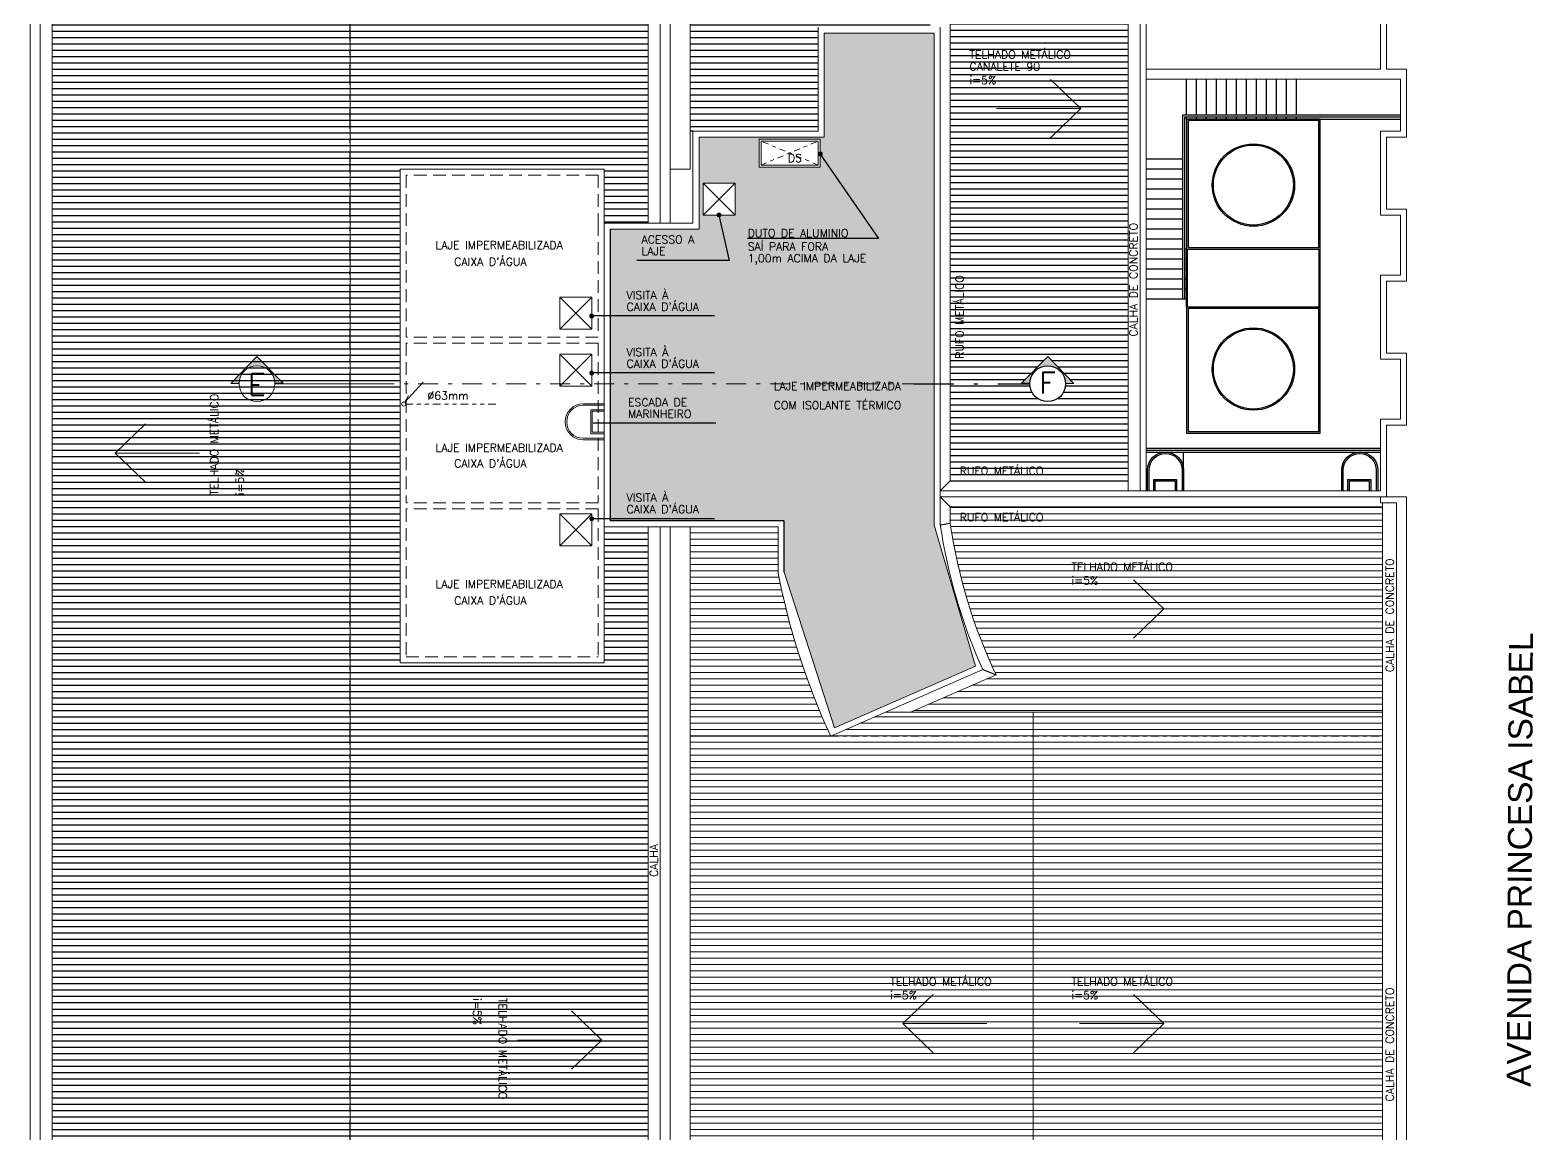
# Model space of a CAD drawing. Header units: millimetres. Extents: x 521 to 1055, y 261 to 520.
# Drawn here: x 721.45 to 759.01, y 292.63 to 320.23 of the extents above; entities that cross this region are included whole.
import ezdxf
from ezdxf.enums import TextEntityAlignment as Align

# ---------------------------------------------------------------- set-up
doc = ezdxf.new("R2010")
doc.units = ezdxf.units.MM
for name, pattern in [('CONTINU', [0]), ('DASHDOT', [1, 0.5, -0.25, 0, -0.25]), ('DASHDOTX2', [2, 1, -0.5, 0, -0.5]), ('DIVIDE2', [15.875, 6.35, -3.175, 0, -3.175, 0, -3.175]), ('HIDDEN', [9.524999999999999, 6.35, -3.175])]:
    doc.linetypes.add(name, pattern=pattern)
doc.layers.add('0.1', color=8, linetype='Continuous', lineweight=13)
doc.styles.add('ROBERTO', font='swissek.ttf')
doc.styles.add('ROMANS', font='romans')
doc.styles.get("Standard").update_dxf_attribs({"font": 'romans.shx'})
pattern_1 = [(180, (0, 0), (-2.775557561562891e-17, -0.15875), [])]

# ---------------------------------------------------------------- blocks, each defined once
blk = doc.blocks.new('Cor-4A')
h = blk.add_hatch(color=1)
edge = h.paths.add_edge_path()
edge.add_line((-4.576014072182258e-05, -0.007316196002235542), (-0.00757170836086419, -4.413672282750289e-07))
edge.add_line((-0.00757170836086419, -4.413672282750289e-07), (-0.0001408029804683903, 0.007314409530419547))
edge.add_line((-0.0001408029804683899, 0.007314409530419547), (-0.0001408029804683904, 0.004996765224935991))
edge.add_arc((6.568789848669497e-07, 2.168404344971009e-18), 0.00499876720851913, 91.6216268461234, 269.4679613120325)
edge.add_line((-4.576014072182207e-05, -0.004998551696766541), (-4.576014072182258e-05, -0.007316196002235542))
at = {"linetype": 'DASHDOTX2'}
blk.add_line((-4.671623027125732e-16, 0.03735101866789411), (-5.19614475446869e-21, 0.004998110329534265), dxfattribs=at)
at = {"color": 1}
blk.add_lwpolyline([(-4.576014072182258e-05, -0.007316196002235542), (-0.00757170836086419, -4.413672282750289e-07), (-0.0001408029804683899, 0.007314409530419547), (-0.0001408029804683904, 0.004996765224935991, 0.9813801479665843), (-4.576014072182207e-05, -0.004998551696766541)], format="xyb", close=True, dxfattribs=at)
blk.add_circle((0, 0), 0.004998110329534263, dxfattribs=at)
at = {"color": 3, "style": 'ROMANS'}
blk.add_attdef('O', text='', height=0.006, rotation=90, dxfattribs=at).set_placement((0.0001940809628951379, 0), align=Align.MIDDLE)

msp = doc.modelspace()

# ---------------------------------------------------------------- hatches: boundary and pattern name
at = {"layer": '0.1', "linetype": 'CONTINU', "lineweight": -2}
h = msp.add_hatch(dxfattribs=at)
h.set_pattern_fill('ANSI31', color=8, scale=0.05, angle=135, style=0)
h.set_pattern_definition(pattern_1)
h.paths.add_polyline_path([(743.95014978448, 330.0029026692683), (737.9501497844795, 330.0029026692671), (737.9501497844794, 323.3380346530689), (743.95014978448, 323.3380346530689)])
h.paths.add_polyline_path([(743.9501497844799, 323.3380346530689), (737.9501497844795, 323.3380346530689), (737.9501497844795, 317.702902669268), (738.0201497844805, 317.702902669268), (741.1501497844804, 317.7029026692678), (741.1501497844804, 320.3029026692678), (743.95014978448, 320.3029026692679)])
h = msp.add_hatch(dxfattribs=at)
h.set_pattern_fill('ANSI31', color=8, scale=0.05, angle=135, style=0)
h.set_pattern_definition([(180, (744.4501497844801, 308.9529026692672), (-2.775557561562891e-17, -0.15875), [])])
h.paths.add_polyline_path([(748.9001497844802, 329.6529026692674), (744.4501497844801, 329.6529026692673), (744.4501497844801, 323.3380346530689), (748.9001497844802, 323.3380346530689)])
h.paths.add_polyline_path([(748.9001497844802, 323.3380346530689), (744.4501497844801, 323.3380346530689), (744.4501497844801, 311.3862942426834), (746.2175617016609, 311.3862942426834), (746.8853912556517, 312.0647193118169), (747.5408828709484, 311.3903943512921), (747.3331636250327, 311.3903943512921, -1.004588318346831), (746.4375210236218, 311.3862942426834), (744.4501497844801, 311.3862942426834), (744.4501497844801, 308.9529026692672), (748.90014978448, 308.9529026692673)])
h.paths.add_polyline_path([(744.6662557441584, 329.2397105514684), (747.090065267968, 329.2397105514684), (747.090065267968, 329.5968534086112), (744.6662557441584, 329.5968534086112)], flags=24)
h.paths.add_polyline_path([(744.844748107562, 311.9864514168856), (744.844748107562, 314.4102609406951), (744.4876052504192, 314.4102609406951), (744.4876052504192, 311.9864514168856)], flags=24)
h.paths.add_polyline_path([(744.6662557441584, 309.0454763107959), (747.090065267968, 309.0454763107959), (747.090065267968, 309.4026191679387), (744.6662557441584, 309.4026191679387)], flags=24)
h.paths.add_polyline_path([(744.8897618877902, 319.4643233849196), (748.5516666496949, 319.4643233849196), (748.5516666496949, 319.7643233849196), (744.8897618877902, 319.7643233849196)], flags=24)
h.paths.add_polyline_path([(744.9088095068379, 319.1643208992234), (746.9611904592188, 319.1643208992234), (746.9611904592188, 319.4643208992234), (744.9088095068379, 319.4643208992234)], flags=24)
h.paths.add_polyline_path([(744.9088095068379, 318.8270554476948), (745.694523792552, 318.8270554476948), (745.694523792552, 319.1270554476948), (744.9088095068379, 319.1270554476948)], flags=24)
h = msp.add_hatch(dxfattribs=at)
h.set_pattern_fill('ANSI31', color=8, scale=0.05, angle=135, style=0)
h.set_pattern_definition(pattern_1)
h.paths.add_polyline_path([(736.9001497844806, 323.3380346530689), (729.4501497844795, 323.3380346530689), (729.4501497844795, 314.7228559484231), (730.7001497844807, 314.6688770845386), (730.7001497844807, 316.7529026692678), (735.8001497844809, 316.7529026692678), (735.8001497844808, 315.4029026692679), (736.9001497844804, 315.4029026692679)])
h.paths.add_polyline_path([(729.4393487258392, 323.338034653069), (722.0001497844797, 323.338034653069), (722.0001497844796, 315.0445699771746), (729.4393487258392, 314.7233223715223)])
h = msp.add_hatch(dxfattribs=at)
h.set_pattern_fill('GRAVEL,_O', color=8, scale=0.04, angle=135)
h.set_pattern_definition([(3.012799999999993, (-1.235683242259116, -0.2011577371119488), (12.21316115310084, 0.7184235510665999), [0.1366884, -13.5322]), (319.9697, (-1.099183349218865, -0.1939735322150937), (-9.339475241959333, 7.902644402280334), [0.234562, -23.2216]), (267.5104, (-0.9195782267974812, -0.3448418350490552), (0.7184334365642604, 15.08683277546452), [0.1653928, -16.37388]), (42.2737, (-0.4597891133987407, -0.4454207036050299), (-15.08682254034912, -13.64998780001981), [0.213602, -21.14656]), (67.83370000000008, (-0.3017366056679236, -0.3017366056679235), (-5.028938131441434, -12.21316342436867), [0.2094536, -20.73592]), (132.2737, (-0.222710351802515, -0.1077630734528298), (13.64998780001981, -15.08682254034912), [0.213602, -21.14656]), (172.6942, (-0.3663944497396214, 0.05028943427798732), (16.52367075880512, -2.155273773918098), [0.2824775999999999, -27.96524]), (207.2553, (-0.6465784407169791, 0.08621045876226396), (-20.83420884407294, -10.77630186960906), [0.266688, -26.40212]), (256.4296, (-0.8836572023132048, -0.03592102448427659), (-3.592089982052578, -15.08682077853391), [0.2143252, -21.2182]), (310.2364, (-0.9339466365911921, -0.244262966493081), (-7.18420543152232, 8.621032926492173), [0.2446852, -11.98956]), (357.3974, (-0.7758941288603749, -0.4310522938113193), (16.52366124104937, -0.7184310302725381), [0.3164312, -31.32672]), (273.8141, (-1.163841193290562, 0.2729997860805023), (0.7184239169191695, -9.339456531852289), [0.108002, -10.69224]), (306.4692, (-1.156656988393707, 0.1652367126276726), (-7.902607509621561, 10.77629670916298), [0.2054728, -20.34184]), (0, (-1.034525505147167, 1.110223024625157e-16), (0.7184200000000003, 0.71842), [0.1436836, -1.293156]), (338.1986, (-1.070446529631443, -0.136499893040251), (-5.028961840830203, 2.155267281837669), [0.0773764, -7.660239999999999]), (66.80139999999999, (-0.99860448066289, -0.1652367126276724), (-1.436841863774224, -2.873683851137041), [0.1094264, -5.36192]), (165.9638, (-0.9554992512817579, -0.06465784407169795), (-3.592101292582086, 0.7184170944833805), [0.177728, -5.746519999999999]), (296.5651, (-1.127920168806286, -0.02155261469056591), (-0.7184222138143529, 2.155261056288969), [0.1285148, -3.08436]), (151.3895, (-0.5819205966452813, -0.5819205966452812), (-9.339465846594925, 5.028951874613929), [0.1800352, -17.82352]), (205.3462, (-0.7399731043760983, -0.4957101378830173), (10.77628816210435, 5.02894025992315), [0.1510396, -14.95288]), (68.19860000000003, (-1.271604266743392, -0.1652367126276723), (-2.155267281837669, -5.028961840830203), [0.154752, -7.58288]), (118.6105, (-1.21413062756855, -0.02155261469056602), (5.028951874613925, -9.339465846594926), [0.1800352, -17.82352]), (114.444, (-0.1364998930402511, -0.1364998930402511), (2.155267671289796, -5.02894614317533), [0.173614, -8.50708]), (69.7751, (-0.2083419420088043, 0.02155261469056599), (-4.31052763967462, -11.49471579429301), [0.1454688, -14.40144]), (201.8014, (-0.5603679819547152, 0.5603679819547153), (-5.028961840830203, -2.155267281837667), [0.154752, -7.58288]), (152.354, (-0.7040520798918216, 0.5028943427798727), (12.21314449424688, -6.465789245549164), [0.1703132, -16.86096]), (204.444, (-0.2083419420088043, 0.2083419420088044), (5.028946143175331, 2.155267671289795), [0.08680719999999999, -8.593919999999999]), (236.3099, (-0.5172627525735832, 0.5172627525735833), (-2.155255811640982, -3.592089698950148), [0.051806, -5.1288]), (300.9638, (-0.5459995721610046, 0.4741575231924514), (-1.43684373724973, 2.873682229937609), [0.2094536, -3.97962]), (321.009, (-0.4382364987081747, 0.2945524007710683), (-7.902613114837245, 6.465775490802207), [0.1941068, -19.21656]), (78.69009999999997, (-0.8908414072100601, 5.551115123125783e-17), (-0.7184188570960718, -2.155260329352938), [0.1465296, -3.516712]), (128.1572, (-0.8621045876226388, 0.1436840979371066), (-10.77630596076468, 13.65000078978634), [0.2558228, -25.3264]), (195.9454, (-1.020157095353456, 0.3448418350490556), (7.902606712321193, 2.155256164342948), [0.1046032, -10.35576]), (225, (-1.12073596390943, 0.3161050154616342), (-1.110223024625157e-16, -1.436840979371064), [0.06096, -0.9550399999999999]), (255.2564, (-0.44542070360503, 0.2586313762867917), (2.155265023156709, 7.902616759644001), [0.1411468, -13.97356]), (183.0128, (-0.4813417280893066, 0.1221314832465406), (-12.21316115310084, -0.7184235510666017), [0.2733772, -13.39552]), (135, (-0.7543415141698089, 0.1077630734528299), (-1.436840979371064, 1.110223024625157e-16), [0.26416, -0.75184]), (100.3048, (-0.9411308414880473, 0.2945524007710684), (2.155248543277268, -12.21313635515731), [0.160644, -15.90372]), (29.05460000000001, (-0.9698676610754686, 0.4526049085018855), (3.592111126863767, 2.15526648202002), [0.1479316, -7.24868]), (342.646, (-0.8405519729320727, 0.5244469574704387), (20.83419392475414, -6.465775094375303), [0.240858, -23.845]), (310.4261, (-0.6106574162327023, 0.4526049085018854), (8.62105150296582, -10.05788553075284), [0.2548116, -25.22632]), (310.4261, (-0.6106574162327023, 0.4526049085018854), (8.62105150296582, -10.05788553075284), [0.2548116, -25.22632])])
h.paths.add_polyline_path([(744.0501497844801, 320.1529026692679), (741.3001497844804, 320.1529026692679), (741.3001497844804, 317.5529026692678), (738.1701497844804, 317.5529026692681), (738.1701497844805, 315.2529026692679), (735.9501497844809, 315.2529026692679), (735.9501497844815, 307.952902669268), (740.3001497844803, 307.9529026692682), (740.3001497844803, 306.6753298362814), (741.5581081747266, 302.781315947583), (745.0818427835112, 304.3213344440741), (744.0501497844803, 307.8474144121876)])
h.paths.add_polyline_path([(741.2001497844801, 317.0780638156868), (741.2001497844802, 316.8029026692679), (739.6701497844803, 316.8029026692678), (739.6701497844803, 317.5029026692678), (741.2001497844801, 317.5029026692679), (741.2001497844801, 317.1777415228489, -0.4142135623730951), (741.2499886380612, 317.1279026692678, -0.4142135623730951)], flags=16)
h.paths.add_polyline_path([(738.6203109308993, 315.6029026692678), (738.2701497844804, 315.6029026692678), (738.2701497844804, 316.4029026692678), (739.0701497844803, 316.4029026692678), (739.0701497844803, 315.6029026692678), (738.7199886380614, 315.6029026692678, -1)], flags=16)
h.paths.add_polyline_path([(741.1501497844802, 316.8529026692678), (739.7201497844801, 316.8529026692678), (739.7201497844801, 317.4529026692678), (741.1501497844802, 317.4529026692678)], flags=0)
h.paths.add_polyline_path([(740.0056449750589, 310.6870126032827), (743.7056449750589, 310.6870126032827), (743.7056449750589, 311.0441554604255), (740.0056449750589, 311.0441554604255)], flags=24)
h.paths.add_polyline_path([(740.380326953071, 316.8783858039037), (740.8041364768803, 316.8783858039037), (740.8041364768803, 317.1783858039037), (740.380326953071, 317.1783858039037)], flags=8)
h.paths.add_polyline_path([(739.3837068817576, 314.3238583046387), (742.8646592627101, 314.3238583046387), (742.8646592627101, 314.6810011617816), (739.3837068817576, 314.6810011617816)], flags=24)
h.paths.add_polyline_path([(739.3551354531862, 314.6540913845178), (743.1979925960434, 314.6540913845178), (743.1979925960434, 315.0112342416606), (739.3551354531862, 315.0112342416606)], flags=24)
h.paths.add_polyline_path([(739.3741830722339, 315.0000321326831), (742.3027545008052, 315.0000321326831), (742.3027545008052, 315.3000321326832), (739.3741830722339, 315.3000321326832)], flags=24)
h.paths.add_polyline_path([(736.3832942890411, 310.479562638546), (738.1785323842792, 310.479562638546), (738.1785323842792, 310.7795626385461), (736.3832942890411, 310.7795626385461)], flags=24)
h.paths.add_polyline_path([(736.3832942890411, 310.7709060210614), (738.1213895271363, 310.7709060210614), (738.1213895271363, 311.0709060210614), (736.3832942890411, 311.0709060210614)], flags=24)
h.paths.add_polyline_path([(740.0246925941066, 311.1768255897992), (743.6580259274398, 311.1768255897992), (743.6580259274398, 311.4768255897992), (740.0246925941066, 311.4768255897992)], flags=24)
h.paths.add_polyline_path([(736.3288160896982, 308.0871149718444), (738.4669113277935, 308.0871149718444), (738.4669113277935, 308.4442578289872), (736.3288160896982, 308.4442578289872)], flags=24)
h.paths.add_polyline_path([(736.3097684706505, 308.3784583543598), (737.6192922801745, 308.3784583543598), (737.6192922801745, 308.7356012115026), (736.3097684706505, 308.7356012115026)], flags=24)
h.paths.add_polyline_path([(736.3288160896982, 311.7267868391174), (738.4669113277935, 311.7267868391174), (738.4669113277935, 312.0839296962603), (736.3288160896982, 312.0839296962603)], flags=24)
h.paths.add_polyline_path([(736.3097684706505, 312.0181302216328), (737.6192922801745, 312.0181302216328), (737.6192922801745, 312.3752730787756), (736.3097684706505, 312.3752730787756)], flags=24)
h.paths.add_polyline_path([(736.3288160896982, 313.1501195610762), (738.4669113277935, 313.1501195610762), (738.4669113277935, 313.5072624182191), (736.3288160896982, 313.5072624182191)], flags=24)
h.paths.add_polyline_path([(736.3097684706505, 313.4414629435916), (737.6192922801745, 313.4414629435916), (737.6192922801745, 313.7986058007344), (736.3097684706505, 313.7986058007344)], flags=24)
h.paths.add_polyline_path([(736.721961543859, 314.5489165544757), (737.4314853533828, 314.5489165544757), (737.4314853533828, 314.8489165544757), (736.721961543859, 314.8489165544757)], flags=24)
h.paths.add_polyline_path([(736.6933901152876, 314.8402599369911), (738.2886282105256, 314.8402599369911), (738.2886282105256, 315.1402599369911), (736.6933901152876, 315.1402599369911)], flags=24)
at = {"layer": '0.1', "linetype": 'CONTINU'}
for points in [[(741.2499886380612, 317.1279026692678, 1), (741.1503109308991, 317.1279026692678, 1)], [(738.7199886380614, 315.6029026692678, 1), (738.6203109308993, 315.6029026692678, 1)], [(735.5385604492162, 313.0803565938751, 1), (735.4388827420541, 313.0803565938751, 1)], [(735.5385604492162, 311.6570238719163, 1), (735.4388827420541, 311.6570238719163, 1)], [(735.5385604492162, 308.0105099182985, 1), (735.4388827420541, 308.0105099182985, 1)]]:
    msp.add_hatch(color=8, dxfattribs=at).paths.add_polyline_path(points)
at = {"layer": '0.1', "linetype": 'CONTINU', "lineweight": -2}
h = msp.add_hatch(dxfattribs=at)
h.set_pattern_fill('ANSI31', color=8, scale=0.05, angle=135, style=0)
h.set_pattern_definition(pattern_1)
h.paths.add_polyline_path([(736.90014978448, 307.802902669268), (735.8001497844807, 307.8029026692678), (735.8001497844805, 304.4029026692681), (730.7001497844805, 304.402902669268), (730.7001497844807, 314.6688770845385), (729.4501497844793, 314.722855948423), (729.4501497844791, 302.26), (736.90014978448, 302.26)])
h.paths.add_polyline_path([(729.4393487258391, 314.7233223715223), (722.0001497844796, 315.0445699771746), (722.0001497844795, 302.26), (729.4393487258393, 302.26)])
h.paths.add_polyline_path([(726.2050668669692, 308.5579380260373), (726.2050668669692, 312.2198427879421), (725.9050668669693, 312.2198427879421), (725.9050668669693, 308.5579380260373)], flags=24)
h.paths.add_polyline_path([(726.842334804194, 308.576985645085), (726.842334804194, 309.3626999307993), (726.5423348041941, 309.3626999307993), (726.5423348041941, 308.576985645085)], flags=24)
at = {"layer": '0.1'}
h = msp.add_hatch(color=8, dxfattribs=at)
edge = h.paths.add_edge_path()
edge.add_line((747.5408828709484, 311.3903943512921), (746.8853912556517, 312.0647193118169))
edge.add_line((746.8853912556517, 312.0647193118169), (746.2299806152224, 311.3989101897334))
edge.add_line((746.2299806152224, 311.3989101897334), (746.4376415449938, 311.3989101897334))
edge.add_ellipse((746.885351709148, 311.3862353863264), major_axis=(-0.3167057322885659, 0.3167057322885658), ratio=0.9999999999978486, start_angle=-134.46796131197192, end_angle=43.378373153938526, ccw=False)
edge.add_line((747.3332219411783, 311.3903943512921), (747.5408828709484, 311.3903943512921))
at = {"layer": '0.1', "linetype": 'CONTINU'}
h = msp.add_hatch(dxfattribs=at)
h.set_pattern_fill('ANSI31', color=8, scale=0.05, angle=315, style=0, double=1)
h.set_pattern_definition([(0, (0, 0), (5.551115123125783e-17, 0.15875), [])])
h.paths.add_polyline_path([(755.2501497844801, 303.1758384715142), (755.2501497844797, 308.3029026692672), (744.4501497844803, 308.3029026692673), (744.4501497844803, 307.886989139834, 0.07505455276634793), (745.5974219967695, 304.1101312286787), (743.4596556448336, 303.1758384715141)])
h.paths.add_polyline_path([(746.5251497844802, 302.5758384715141), (746.5251497844802, 303.1758384715141), (742.8353832708718, 303.1758384715141), (741.4625161461663, 302.5758384715141)])
h.paths.add_polyline_path([(755.25014978448, 302.5758384715141), (755.2501497844801, 303.1758384715142), (746.5251497844803, 303.1758384715141), (746.5251497844803, 302.5758384715141)])
h.paths.add_polyline_path([(746.5251497844802, 288.1529026692673), (755.2501497844803, 288.1529026692671), (755.2501497844798, 302.5758384715141), (746.5251497844802, 302.575838471514)])
h.paths.add_polyline_path([(746.5251497844803, 302.5758384715141), (741.4625161461664, 302.575838471514), (737.9501497844795, 302.5758384715142), (737.9501497844793, 288.1529026692675), (746.5251497844803, 288.1529026692673)])
h.paths.add_polyline_path([(746.5251497844802, 287.5529026692673), (746.52514978448, 288.1529026692673), (737.9501497844795, 288.1529026692675), (737.9501497844794, 287.5529026692675)])
h.paths.add_polyline_path([(755.2501497844803, 287.552902669267), (755.2501497844803, 288.1529026692671), (746.5251497844802, 288.1529026692673), (746.5251497844802, 287.5529026692673)])
h.paths.add_polyline_path([(746.5251497844799, 283.0529026692673), (755.2501497844802, 283.0529026692671), (755.2501497844804, 287.552902669267), (746.5251497844802, 287.5529026692673)])
h.paths.add_polyline_path([(737.9501497844793, 287.5529026692675), (737.9501497844793, 286.7529026692672), (737.8001497844797, 286.7529026692672), (737.8001497844798, 283.0529026692676), (746.5251497844799, 283.0529026692674), (746.52514978448, 287.5529026692673)])
h.paths.add_polyline_path([(744.6662557441584, 307.8853574732751), (747.090065267968, 307.8853574732751), (747.090065267968, 308.242500330418), (744.6662557441584, 308.242500330418)], flags=24)
h.paths.add_polyline_path([(747.429356724778, 306.6450681753522), (750.3769757723971, 306.6450681753522), (750.3769757723971, 307.002211032495), (747.429356724778, 307.002211032495)], flags=24)
h.paths.add_polyline_path([(747.4579281533496, 306.3173265333473), (748.2436424390637, 306.3173265333473), (748.2436424390637, 306.6173265333473), (747.4579281533496, 306.6173265333473)], flags=24)
h.paths.add_polyline_path([(747.429356724778, 296.276694437851), (750.3769757723971, 296.276694437851), (750.3769757723971, 296.6338372949938), (747.429356724778, 296.6338372949938)], flags=24)
h.paths.add_polyline_path([(747.4579281533496, 295.9489527958461), (748.2436424390637, 295.9489527958461), (748.2436424390637, 296.2489527958462), (747.4579281533496, 296.2489527958462)], flags=24)
h.paths.add_polyline_path([(742.8990566090995, 296.276694437851), (745.8466756567186, 296.276694437851), (745.8466756567186, 296.6338372949938), (742.8990566090995, 296.6338372949938)], flags=24)
h.paths.add_polyline_path([(742.9276280376711, 295.9489527958461), (743.7133423233852, 295.9489527958461), (743.7133423233852, 296.2489527958462), (742.9276280376711, 296.2489527958462)], flags=24)
h.paths.add_polyline_path([(747.429356724778, 286.2183787793387), (750.3769757723971, 286.2183787793387), (750.3769757723971, 286.5755216364815), (747.429356724778, 286.5755216364815)], flags=24)
h.paths.add_polyline_path([(747.4579281533496, 285.8906371373338), (748.2436424390637, 285.8906371373338), (748.2436424390637, 286.1906371373338), (747.4579281533496, 286.1906371373338)], flags=24)
h.paths.add_polyline_path([(737.8781655686278, 283.0860382442157), (740.3019750924374, 283.0860382442157), (740.3019750924374, 283.4431811013586), (737.8781655686278, 283.4431811013586)], flags=24)
h.paths.add_polyline_path([(742.8990566090995, 286.2183787793387), (745.8466756567186, 286.2183787793387), (745.8466756567186, 286.5755216364815), (742.8990566090995, 286.5755216364815)], flags=24)
h.paths.add_polyline_path([(742.9276280376711, 285.8906371373338), (743.7133423233852, 285.8906371373338), (743.7133423233852, 286.1906371373338), (742.9276280376711, 286.1906371373338)], flags=24)
at = {"layer": '0.1'}
h = msp.add_hatch(dxfattribs=at)
h.set_pattern_fill('ANSI31', color=8, scale=0.05, angle=135, style=0)
h.set_pattern_definition(pattern_1)
h.paths.add_polyline_path([(740.1501497844803, 306.6517022926635), (740.1501497844802, 307.8029026692681), (738.0201497844805, 307.8029026692681), (737.9501497844797, 307.8029026692681), (737.9501497844795, 302.5758384715141), (741.4625161461684, 302.5758384715143, -0.06112982972672142)])
at = {"layer": '0.1', "linetype": 'CONTINU', "lineweight": -2}
h = msp.add_hatch(dxfattribs=at)
h.set_pattern_fill('ANSI31', color=8, scale=0.05, angle=135, style=0)
h.set_pattern_definition(pattern_1)
h.paths.add_polyline_path([(736.90014978448, 302.26), (729.4501497844792, 302.26), (729.450149784479, 292.6756907463084), (736.9001497844796, 292.1474537881826)])
h.paths.add_polyline_path([(729.4393487258392, 302.26), (722.0001497844796, 302.26), (722.0001497844796, 293.2039277044341), (729.4393487258393, 292.676456587699)])
h.paths.add_polyline_path([(729.4393487258392, 292.676456587699), (722.0001497844796, 293.2039277044341), (722.0001497844794, 286.0029026692673), (728.0501497844803, 286.0029026692672), (728.0501497844787, 288.3917910503781), (728.0378035412683, 288.4029026692672), (729.4393487258393, 288.4029026692673)])
h.paths.add_polyline_path([(736.9001497844797, 292.1474537881826), (729.4501497844791, 292.6756907463084), (729.4501497844792, 288.4029026692672), (730.8668164511462, 288.4029026692673), (730.8501497844793, 288.3879026692673), (730.8501497844799, 286.0029026692671), (736.9001497844794, 286.002902669267)])
h.paths.add_polyline_path([(733.1129430614376, 296.0672039381391), (733.1129430614376, 292.4052991762343), (733.4129430614375, 292.4052991762343), (733.4129430614375, 296.0672039381391)], flags=24)
h.paths.add_polyline_path([(732.4756751242128, 296.0481563190915), (732.4756751242128, 295.2624420333772), (732.7756751242127, 295.2624420333772), (732.7756751242127, 296.0481563190915)], flags=24)

# ---------------------------------------------------------------- linework, layer by layer
at = {"layer": '0.1', "color": 8}
for p, q in [((721.4501497844797, 335.7529026692673), (721.4501497844797, 285.7529026692673)), ((721.7001497844797, 335.5029026692677), (721.7001497844795, 286.0029026692673)), ((722.0001497844796, 335.5029026692677), (722.0001497844795, 286.0029026692673)), ((736.9001497844807, 335.5029026692673), (736.9001497844804, 315.4029026692678)), ((737.2001497844807, 335.5029026692673), (737.2001497844803, 315.4029026692678)), ((737.4501497844808, 335.7529026692674), (737.4501497844803, 315.4029026692678)), ((737.9501497844795, 316.752902669267), (737.9501497844795, 334.7529026692673)), ((729.4501497844791, 288.4029026692673), (729.4501497844797, 333.1029026692675)), ((748.9001497844802, 329.9029026692675), (748.90014978448, 308.7029026692674)), ((749.2001497844801, 329.9029026692675), (749.20014978448, 308.7029026692674)), ((749.3501497844796, 330.1529026692674), (749.35014978448, 308.7029026692674)), ((755.3501497844798, 319.2529026692675), (755.3501497844796, 321.1529026692673)), ((749.3501497844799, 319.0029026692676), (755.7001497844801, 319.0029026692675)), ((755.3501497844798, 319.2529026692675), (755.8501497844799, 319.2529026692675)), ((755.70014978448, 317.7029026692674), (755.7001497844801, 319.0029026692675)), ((755.85014978448, 317.5529026692674), (755.8501497844799, 319.2529026692675)), ((739.6701497844803, 317.5029026692678), (739.6701497844803, 316.8029026692678)), ((739.6701497844803, 317.5029026692678), (741.2001497844801, 317.5029026692679)), ((739.7201497844801, 317.4529026692678), (741.1501497844802, 317.4529026692678)), ((739.7201497844801, 317.4529026692678), (739.7201497844801, 316.8529026692678)), ((741.1501497844802, 317.4529026692678), (741.1501497844802, 316.8529026692678)), ((741.2001497844801, 317.5029026692679), (741.2001497844801, 316.8029026692678)), ((755.2001497844797, 315.6029026692676), (755.2001497844797, 317.7029026692674)), ((755.70014978448, 317.7029026692675), (755.2001497844797, 317.7029026692674)), ((755.85014978448, 317.5529026692675), (755.3501497844798, 317.5529026692675)), ((755.3501497844799, 315.7529026692676), (755.3501497844798, 317.5529026692675)), ((737.9501497844795, 316.752902669267), (737.4501497844803, 316.752902669267)), ((739.6701497844803, 316.8029026692678), (741.2001497844801, 316.8029026692678)), ((739.7201497844801, 316.8529026692678), (741.1501497844802, 316.8529026692678)), ((755.7001497844799, 315.6029026692677), (755.2001497844797, 315.6029026692676)), ((755.85014978448, 315.7529026692675), (755.3501497844799, 315.7529026692676)), ((755.7001497844797, 314.1029026692676), (755.7001497844799, 315.6029026692677)), ((755.8501497844799, 313.9529026692674), (755.85014978448, 315.7529026692675)), ((755.7001497844797, 314.1029026692676), (755.2001497844794, 314.1029026692675)), ((755.2001497844794, 312.0029026692674), (755.2001497844794, 314.1029026692675)), ((755.8501497844798, 313.9529026692675), (755.3501497844796, 313.9529026692678)), ((755.3501497844799, 312.1529026692672), (755.3501497844796, 313.9529026692678)), ((755.7001497844797, 312.0029026692674), (755.2001497844794, 312.0029026692674)), ((755.8501497844799, 312.1529026692675), (755.3501497844799, 312.1529026692672)), ((755.7001497844795, 310.5029026692674), (755.7001497844797, 312.0029026692675)), ((755.85014978448, 310.3529026692675), (755.8501497844799, 312.1529026692673)), ((735.462649784481, 310.7323803543051), (735.4626497844811, 310.132380354305)), ((755.2001497844797, 308.7029026692674), (755.2001497844797, 310.5029026692674)), ((755.7001497844798, 310.5029026692674), (755.2001497844797, 310.5029026692674)), ((755.85014978448, 310.3529026692674), (755.3501497844798, 310.3529026692675)), ((755.3501497844807, 308.5529026692673), (755.3501497844798, 310.3529026692675)), ((755.2001497844798, 308.7029026692674), (744.2001497844803, 308.7029026692672)), ((755.3501497844805, 308.5529026692673), (744.2001497844803, 308.5529026692672)), ((755.2001497844802, 308.4029026692674), (755.2001497844797, 308.5529026692674)), ((755.2001497844802, 308.4029026692674), (755.6001497844798, 308.4029026692675)), ((755.25014978448, 303.1758384715143), (755.2501497844797, 308.4029026692675)), ((755.85014978448, 308.5529026692674), (755.3501497844807, 308.5529026692673)), ((755.6001497844803, 282.8029026692671), (755.6001497844798, 308.4029026692675)), ((755.85014978448, 282.5529026692676), (755.8501497844799, 308.5529026692676)), ((755.2501497844798, 308.3029026692673), (744.4501497844799, 308.3029026692673)), ((744.4501497844803, 308.3029026692678), (744.4501497844803, 307.8869891398321)), ((736.9001497844802, 307.8029026692681), (736.9001497844795, 286.002902669267)), ((737.2001497844801, 307.8029026692681), (737.2001497844794, 286.002902669267)), ((737.4501497844801, 307.8029026692681), (737.4501497844795, 285.7529026692677)), ((738.0201497844805, 307.8029026692681), (740.1501497844803, 307.8029026692681)), ((740.1501497844803, 307.8029026692681), (740.1501497844803, 306.6517022926631)), ((743.4596556448344, 303.1758384715145), (745.5974219967693, 304.1101312286785)), ((742.8353832708723, 303.1758384715141), (755.25014978448, 303.1758384715142)), ((746.5251497844802, 287.5529026692673), (746.5251497844802, 303.1758384715141)), ((755.2501497844803, 287.552902669267), (755.25014978448, 303.1758384715142)), ((741.4625161461668, 302.5758384715143), (737.9501497844794, 302.5758384715142))]:
    msp.add_line(p, q, dxfattribs=at)
at = {"layer": '0.1', "color": 8, "linetype": 'DASHDOTX2', "ltscale": 0.5}
for p, q in [((729.4393487258392, 333.6617253191199), (729.4393487258392, 280.9901366011701)), ((730.0471160878648, 311.3862942426834), (743.5387004365048, 311.3862942426835))]:
    msp.add_line(p, q, dxfattribs=at)
at = {"layer": '0.1', "color": 253}
for p, q in [((741.1501497844804, 320.3029026692678), (741.1501497844804, 317.7029026692678)), ((741.3001497844804, 317.5529026692678), (741.3001497844804, 320.1529026692679)), ((741.3001497844804, 320.1529026692679), (744.0501497844801, 320.1529026692679)), ((744.0501497844801, 320.1529026692679), (744.0501497844804, 307.8474144121876)), ((744.2001497844803, 307.8689080399041), (744.2001497844803, 320.3029026692678)), ((741.1501497844804, 317.7029026692678), (738.0201497844805, 317.702902669268)), ((738.0201497844805, 317.702902669268), (738.0201497844804, 315.4029026692678)), ((738.1701497844804, 315.2529026692679), (738.1701497844805, 317.5529026692681)), ((738.1701497844805, 317.5529026692681), (741.3001497844804, 317.5529026692678)), ((730.7001497844807, 316.7529026692678), (730.7001497844805, 304.402902669268)), ((735.8001497844808, 316.7529026692678), (730.7001497844807, 316.7529026692678)), ((735.8001497844808, 316.7529026692678), (735.8001497844808, 315.4029026692678)), ((738.0201497844804, 315.4029026692678), (735.8001497844808, 315.4029026692678)), ((735.8001497844808, 315.4029026692678), (735.8001497844815, 307.8029026692678)), ((735.9501497844809, 315.2529026692679), (738.1701497844804, 315.2529026692679)), ((735.8001497844805, 307.8029026692678), (738.0201497844805, 307.8029026692681)), ((735.8001497844806, 307.8029026692678), (735.8001497844805, 304.4029026692681)), ((744.0501497844804, 307.8474144121876), (745.0818427835112, 304.3213344440741)), ((741.5581081747266, 302.781315947583), (740.3001497844803, 306.675329836281)), ((730.7001497844805, 304.402902669268), (735.8001497844805, 304.4029026692681)), ((745.0818427835112, 304.3213344440741), (741.5581081747266, 302.781315947583)), ((741.4625161461681, 302.5758384715149), (745.262878661599, 304.2367548619105))]:
    msp.add_line(p, q, dxfattribs=at)
at = {"layer": '0.1', "color": 8, "linetype": 'CONTINU'}
for p, q in [((747.7137620452143, 318.2630918640871), (746.9564159092465, 318.9917161020346)), ((745.6100219785767, 318.2630918640871), (747.7137620452143, 318.2630918640871)), ((747.7137620452143, 318.2630918640871), (746.9564159092465, 317.5344676261395)), ((730.814434442774, 310.9212017158746), (731.2750366905555, 311.427589682354)), ((730.814434442774, 310.9212017158746), (730.9089355907483, 311.0888298467792)), ((723.5793401911276, 309.6523049660856), (724.3366863270953, 310.3809292040331)), ((725.6830802577651, 309.6523049660856), (723.5793401911276, 309.6523049660856)), ((723.5793401911276, 309.6523049660856), (724.3366863270953, 308.923680728138)), ((737.9501497844794, 286.7529026692672), (737.9501497844795, 307.8029026692676)), ((749.7884534938628, 305.7533629497397), (749.031107357895, 306.4819871876872)), ((747.6847134272252, 305.7533629497397), (749.7884534938628, 305.7533629497397)), ((749.7884534938628, 305.7533629497397), (749.031107357895, 305.0247387117921)), ((743.2618460750975, 295.3849892122385), (744.0191922110653, 296.113613450186)), ((749.7884534938628, 295.3849892122385), (749.031107357895, 296.113613450186)), ((735.7386697372792, 294.9728369980909), (734.9813236013115, 295.7014612360384)), ((745.3655861417351, 295.3849892122385), (743.2618460750975, 295.3849892122385)), ((743.2618460750975, 295.3849892122385), (744.0191922110653, 294.6563649742909)), ((747.6847134272252, 295.3849892122385), (749.7884534938628, 295.3849892122385)), ((749.7884534938628, 295.3849892122385), (749.031107357895, 294.6563649742909)), ((733.6349296706417, 294.9728369980909), (735.7386697372792, 294.9728369980909)), ((735.7386697372792, 294.9728369980909), (734.9813236013115, 294.2442127601433))]:
    msp.add_line(p, q, dxfattribs=at)
at = {"layer": '0.1', "color": 8, "linetype": 'CONTINU', "lineweight": -2}
for p, q in [((750.3533406947985, 318.102902669268), (750.3533406947985, 319.002902669268)), ((750.6033406947985, 318.102902669268), (750.6033406947985, 319.002902669268)), ((750.8533406947984, 318.102902669268), (750.8533406947985, 319.002902669268)), ((751.1033406947985, 318.102902669268), (751.1033406947985, 319.002902669268)), ((751.3533406947985, 318.1029026692679), (751.3533406947985, 319.002902669268)), ((751.6033406947985, 318.1029026692679), (751.6033406947985, 319.002902669268)), ((751.8533406947984, 318.1029026692679), (751.8533406947985, 319.002902669268)), ((752.1033406947985, 318.1029026692678), (752.1033406947985, 319.002902669268)), ((752.3533406947985, 318.1029026692678), (752.3533406947985, 319.002902669268)), ((752.6033406947985, 318.1029026692678), (752.6033406947985, 319.002902669268)), ((752.8533406947984, 318.1029026692677), (752.8533406947985, 319.002902669268)), ((753.1033406947985, 318.1029026692677), (753.1033406947985, 319.002902669268)), ((755.7001497844801, 318.1029026692675), (750.2533406947996, 318.102902669268)), ((750.2533406947996, 318.1029026692679), (750.2533406947973, 316.0029026692678)), ((755.70014978448, 318.0529026692678), (750.3033406947995, 318.0529026692679)), ((750.3033406947994, 318.0529026692679), (750.3033406947975, 316.0029026692678)), ((750.3533406947985, 318.0029026692679), (750.3533406947985, 318.0529026692679)), ((750.6033406947985, 318.0029026692679), (750.6033406947985, 318.0529026692679)), ((750.8533406947985, 318.0029026692679), (750.8533406947984, 318.0529026692679)), ((751.1033406947985, 318.0029026692679), (751.1033406947985, 318.0529026692679)), ((751.3533406947985, 318.0029026692679), (751.3533406947985, 318.0529026692679)), ((751.6033406947985, 318.0029026692679), (751.6033406947985, 318.0529026692679)), ((751.8533406947985, 318.0029026692679), (751.8533406947984, 318.0529026692679)), ((752.1033406947985, 318.0029026692679), (752.1033406947985, 318.0529026692679)), ((752.3533406947985, 318.0029026692679), (752.3533406947985, 318.0529026692679)), ((752.6033406947985, 318.0029026692679), (752.6033406947985, 318.0529026692679)), ((752.8533406947985, 318.0029026692679), (752.8533406947984, 318.0529026692679)), ((753.1033406947985, 318.0029026692679), (753.1033406947985, 318.0529026692679)), ((753.7001497844799, 318.0029026692679), (755.70014978448, 318.0029026692679)), ((738.0201497844805, 317.702902669268), (737.9501497844795, 317.702902669268)), ((750.2533406947982, 317.0029026692679), (749.3501497844801, 317.0029026692679)), ((750.2533406947981, 316.7529026692679), (749.3501497844801, 316.7529026692679)), ((739.0701497844803, 316.4029026692678), (738.2701497844804, 315.6029026692678)), ((738.2701497844804, 316.4029026692678), (739.0701497844803, 315.6029026692678)), ((750.2533406947978, 316.5029026692679), (749.3501497844801, 316.5029026692679)), ((750.2533406947975, 316.2529026692679), (749.3501497844801, 316.2529026692679)), ((750.2533406947973, 316.0029026692678), (749.3501497844801, 316.0029026692679)), ((750.2533406947973, 316.0029026692679), (750.2533406947947, 313.5029026692679)), ((750.3033406947975, 316.0029026692679), (750.3033406947949, 313.5029026692679)), ((738.9293401313166, 314.4696297777508), (738.6701497844804, 315.6029026692678)), ((750.2533406947971, 315.7529026692678), (749.3501497844801, 315.7529026692679)), ((750.2533406947967, 315.5029026692679), (749.3501497844801, 315.5029026692679)), ((750.2533406947965, 315.2529026692678), (749.3501497844801, 315.2529026692679)), ((750.2533406947962, 315.0029026692678), (749.3501497844801, 315.0029026692679)), ((738.9293401313166, 314.4696297777508), (736.6177367832217, 314.4696297777508)), ((750.2533406947961, 314.7529026692679), (749.3501497844801, 314.7529026692679)), ((750.2533406947957, 314.5029026692678), (749.3501497844801, 314.5029026692679)), ((750.3533406947985, 314.7529026692679), (750.3033406947961, 314.7529026692679)), ((750.3533406947985, 314.5029026692679), (750.3033406947959, 314.5029026692678)), ((750.3533406947982, 313.302902669268), (750.3533406947982, 314.7529026692679)), ((750.3833406947982, 313.302902669268), (750.3833406947982, 314.7529026692679)), ((753.6701497844799, 313.302902669268), (753.6701497844799, 314.7529026692679)), ((753.7001497844799, 313.302902669268), (753.7001497844799, 314.7529026692679)), ((750.2533406947954, 314.2529026692679), (749.3501497844801, 314.2529026692679)), ((750.3533406947985, 314.2529026692679), (750.3033406947956, 314.2529026692679)), ((750.2533406947952, 314.0029026692679), (749.3501497844801, 314.0029026692679)), ((750.2533406947949, 313.7529026692678), (749.3501497844801, 313.7529026692679)), ((750.3533406947985, 314.0029026692679), (750.3033406947953, 314.0029026692679)), ((750.3533406947985, 313.7529026692679), (750.3033406947951, 313.7529026692678)), ((735.4887215956352, 312.7501514800668), (734.6887215956352, 313.5501514800669)), ((735.4887215956352, 313.5501514800669), (734.6887215956352, 312.7501514800668)), ((750.2533406947947, 313.5029026692679), (749.3501497844801, 313.5029026692679)), ((750.3033406947949, 313.5029026692679), (750.2533406947947, 313.5029026692679)), ((750.3533406947985, 313.5029026692679), (750.3033406947949, 313.5029026692679)), ((738.5552422962035, 313.0803565938751), (735.4887215956352, 313.0803565938751)), ((735.4887215956352, 311.3268187581081), (734.6887215956352, 312.1268187581081)), ((735.4887215956352, 312.1268187581081), (734.6887215956352, 311.3268187581081)), ((738.5552422962035, 311.6570238719163), (735.4887215956352, 311.6570238719163)), ((738.5906728764987, 310.4002758618211), (735.5241521759305, 310.4002758618211)), ((749.3501497844799, 309.7779026692673), (755.2001497844795, 309.7779026692673)), ((749.3501497844799, 309.7279026692673), (755.2001497844795, 309.7279026692673)), ((749.3501497844799, 309.6779026692673), (755.2001497844795, 309.6779026692673)), ((750.2824585764178, 308.7029026692674), (750.2824585764178, 309.6779026692673)), ((744.4501497844801, 308.9529026692672), (744.2001497844803, 308.7029026692672)), ((749.5276068580324, 308.9929026692674), (750.1076068580325, 308.9929026692674)), ((749.5276068580324, 308.9929026692674), (749.5276068580324, 308.7029026692674)), ((749.5676068580325, 308.9529026692674), (750.0676068580325, 308.9529026692674)), ((749.5676068580325, 308.9529026692674), (749.5676068580325, 308.7029026692674)), ((750.0676068580325, 308.9529026692674), (750.0676068580325, 308.7029026692674)), ((750.1076068580325, 308.9929026692674), (750.1076068580325, 308.7029026692674)), ((754.3807565231102, 308.9929026692674), (754.9607565231103, 308.9929026692674)), ((754.3807565231102, 308.9929026692674), (754.3807565231102, 308.7029026692674)), ((754.4207565231103, 308.9529026692674), (754.9207565231103, 308.9529026692674)), ((754.4207565231103, 308.9529026692674), (754.4207565231103, 308.7029026692674)), ((754.9207565231103, 308.9529026692674), (754.9207565231103, 308.7029026692674)), ((754.9607565231103, 308.9929026692674), (754.9607565231103, 308.7029026692674)), ((744.4501497844803, 308.3029026692678), (744.2001497844803, 308.5529026692672)), ((735.4887215956352, 307.3284088231511), (734.6887215956352, 308.1284088231511)), ((735.4887215956352, 308.1284088231511), (734.6887215956352, 307.3284088231511)), ((738.5552422962035, 308.0105099182985), (735.4887215956352, 308.0105099182985)), ((740.3001497844803, 306.675329836281), (740.3001497844803, 307.9529026692682)), ((744.4501497844806, 307.8869891398321), (744.2027761236149, 307.850846755987)), ((745.262878661599, 304.2367548619105), (745.5974219967693, 304.1101312286785))]:
    msp.add_line(p, q, dxfattribs=at)
at = {"layer": '0.1', "color": 8, "linetype": 'DASHDOT', "ltscale": 0.3}
for p, q in [((739.7201497844801, 316.8529026692678), (741.1501497844802, 317.4529026692678)), ((741.1501497844802, 316.8529026692678), (739.7201497844801, 317.4529026692678))]:
    msp.add_line(p, q, dxfattribs=at)
at = {"layer": '0.1', "color": 8, "linetype": 'HIDDEN', "ltscale": 0.05}
for p, q in [((735.6501497844807, 316.6029026692678), (730.8501497844807, 316.6029026692678)), ((730.8501497844807, 316.6029026692678), (730.8501497844805, 312.5529026692678)), ((735.6501497844807, 316.6029026692678), (735.6501497844808, 315.4029026692678)), ((735.6501497844806, 315.4029026692678), (735.6501497844806, 312.5529026692678)), ((735.6501497844805, 312.5529026692678), (730.8501497844805, 312.5529026692678)), ((735.6501497844805, 312.4029026692679), (730.8501497844805, 312.4029026692679)), ((730.8501497844805, 312.4029026692679), (730.8501497844804, 308.4029026692679)), ((735.6501497844806, 312.4029026692678), (735.6501497844805, 308.4029026692678)), ((735.6501497844805, 308.4029026692678), (730.8501497844805, 308.4029026692679)), ((735.6501497844805, 308.2529026692678), (730.8501497844805, 308.2529026692679)), ((730.8501497844803, 308.2529026692679), (730.8501497844803, 304.552902669268)), ((735.6501497844804, 308.2529026692678), (735.6501497844804, 304.552902669268)), ((730.8501497844803, 304.552902669268), (735.6501497844804, 304.552902669268))]:
    msp.add_line(p, q, dxfattribs=at)
at = {"layer": '0.1', "color": 253, "linetype": 'CONTINU', "lineweight": -2}
for p in [(735.9501497844809, 315.2529026692679), (740.3001497844803, 307.9529026692682)]:
    msp.add_line(p, (735.9501497844816, 307.9529026692679), dxfattribs=at)
at = {"layer": '0.1', "color": 8, "linetype": 'DASHDOTX2', "lineweight": -2}
msp.add_line((743.5387004365048, 311.3862942426834), (746.4375210236218, 311.3862942426834), dxfattribs=at)
at = {"layer": '0.1', "color": 8, "linetype": 'DIVIDE2', "ltscale": 0.03}
msp.add_line((733.0885011843457, 310.8776463104265), (730.8398798778979, 310.8776463104265), dxfattribs=at)
at = {"layer": '0.1', "color": 8, "linetype": 'DASHDOT', "ltscale": 0.4}
msp.add_line((741.4625161461664, 302.575838471514), (755.2501497844798, 302.5758384715141), dxfattribs=at)
at = {"layer": '0.1', "color": 8}
for points in [[(749.3501497844799, 319.2529026692675), (755.2001497844795, 319.2529026692677), (755.2001497844794, 321.3029026692673), (755.7001497844798, 321.3029026692675), (755.7001497844798, 322.8029026692675), (755.2001497844797, 322.8029026692676), (755.2001497844797, 324.9029026692676), (755.7001497844798, 324.9029026692677), (755.7001497844798, 326.4029026692675), (755.2001497844797, 326.4029026692676), (755.2001497844798, 328.5029026692677), (755.70014978448, 328.5029026692677), (755.7001497844799, 329.9029026692675), (749.3501497844798, 329.9029026692674)], [(748.9001497844802, 329.6529026692674), (744.4501497844801, 329.6529026692673), (744.4501497844801, 308.9529026692672), (748.9001497844802, 308.9529026692673)], [(735.8001497844812, 310.1323803543051), (735.4626497844811, 310.132380354305), (735.4626497844811, 310.7323803543051), (735.8001497844812, 310.7323803543051)], [(735.8001497844812, 310.1698803543051), (735.5001497844812, 310.1698803543051), (735.5001497844812, 310.6948803543051), (735.8001497844812, 310.6948803543051)]]:
    msp.add_lwpolyline(points, dxfattribs=at)
at = {"layer": '0.1', "color": 8, "linetype": 'CONTINU', "lineweight": -2}
for points in [[(750.353340694803, 314.7529026692679), (753.7001497844799, 314.7529026692679), (753.7001497844799, 318.0029026692679), (750.353340694803, 318.0029026692679)], [(750.393340694803, 314.7929026692679), (753.6601497844799, 314.7929026692679), (753.6601497844799, 317.9629026692679), (750.393340694803, 317.9629026692679)], [(750.3533406947982, 310.1529026692718), (753.7001497844799, 310.1529026692718), (753.7001497844799, 313.302902669268), (750.3533406947982, 313.302902669268)], [(750.3933406947982, 310.1929026692718), (753.6601497844799, 310.1929026692718), (753.6601497844799, 313.262902669268), (750.3933406947982, 313.262902669268)]]:
    msp.add_lwpolyline(points, close=True, dxfattribs=at)
msp.add_lwpolyline([(741.2001497844801, 317.1279026692678), (742.6598428093098, 315.0156374477324), (739.3839397888008, 315.0156374477324)], dxfattribs=at)
at = {"layer": '0.1', "color": 8}
for points in [[(738.2701497844804, 315.6029026692678), (739.0701497844803, 315.6029026692678), (739.0701497844803, 316.4029026692678), (738.2701497844804, 316.4029026692678)], [(734.6887215956352, 312.7501514800668), (735.4887215956352, 312.7501514800668), (735.4887215956352, 313.5501514800669), (734.6887215956352, 313.5501514800669)], [(734.6887215956352, 311.3268187581081), (735.4887215956352, 311.3268187581081), (735.4887215956352, 312.1268187581081), (734.6887215956352, 312.1268187581081)], [(734.6887215956352, 307.3284088231511), (735.4887215956352, 307.3284088231511), (735.4887215956352, 308.1284088231511), (734.6887215956352, 308.1284088231511)]]:
    msp.add_lwpolyline(points, close=True, dxfattribs=at)
msp.add_lwpolyline([(747.5408828709484, 311.3903943512921), (746.8853912556517, 312.0647193118169), (746.2299806152224, 311.3989101897334), (746.4376415449938, 311.3989101897334, -0.9813801479665843), (747.3332219411783, 311.3903943512921)], format="xyb", close=True, dxfattribs=at)
for points in [[(735.8001497844812, 309.982380354305), (735.2751497844813, 309.982380354305, -1), (735.2751497844813, 310.8823803543052), (735.8001497844812, 310.8823803543052)], [(735.8001497844812, 310.0198803543051), (735.2751497844813, 310.019880354305, -0.9999999999999999), (735.2751497844813, 310.844880354305), (735.8001497844812, 310.844880354305)]]:
    msp.add_lwpolyline(points, format="xyb", dxfattribs=at)
at = {"layer": '0.1', "color": 8, "linetype": 'CONTINU', "lineweight": -2}
for points in [[(749.3824585764175, 308.7029026692674), (749.3824585764175, 309.2279026692673, -1), (750.2824585764178, 309.2279026692673), (750.2824585764178, 308.7029026692674)], [(749.4199585764177, 308.7029026692674), (749.4199585764176, 309.2279026692673, -0.9999999999999999), (750.2449585764176, 309.2279026692673), (750.2449585764176, 308.7029026692674)], [(754.2356082414954, 308.7029026692674), (754.2356082414954, 309.2279026692673, -1), (755.1356082414956, 309.2279026692673), (755.1356082414956, 308.7029026692674)], [(754.2731082414955, 308.7029026692674), (754.2731082414954, 309.2279026692673, -0.9999999999999999), (755.0981082414954, 309.2279026692673), (755.0981082414954, 308.7029026692674)]]:
    msp.add_lwpolyline(points, format="xyb", dxfattribs=at)
at = {"layer": '0.1', "color": 8, "linetype": 'CONTINU'}
for centre in [(741.2001497844801, 317.1279026692678), (738.6701497844804, 315.6029026692678), (735.4887215956352, 313.0803565938751), (735.4887215956352, 311.6570238719163), (735.4887215956352, 308.0105099182985)]:
    msp.add_circle(centre, 0.04983885358103635, dxfattribs=at)
at = {"layer": '0.1', "color": 8, "linetype": 'CONTINU', "lineweight": -2}
for centre, radius in [((752.0267452396392, 316.3529026692656), 1.03), ((752.0267452396392, 316.3529026692656), 1), ((752.0267452396391, 311.7529026692686), 1.03), ((752.0267452396391, 311.7529026692686), 1)]:
    msp.add_circle(centre, radius, dxfattribs=at)
at = {"layer": '0.1', "color": 8, "lineweight": -2}
msp.add_circle((746.885351709148, 311.3862942426834), 0.4478306855262695, dxfattribs=at)
at = {"layer": '0.1', "color": 8}
msp.add_circle((730.789879877898, 310.8776463104265), 0.05, dxfattribs=at)
msp.add_circle((730.789879877898, 310.8776463104265), 0.05, dxfattribs=at)
at = {"layer": '0.1', "color": 253}
for centre, radius, start, end in [((757.5332940751235, 309.7984942742027), 13.47204660438442, 188.2347313530533, 204.3830828555603), ((757.4129263534903, 309.9608417027196), 17.57708333332784, 190.8515150688525, 204.8440280502103)]:
    msp.add_arc(centre, radius, start, end, dxfattribs=at)
at = {"layer": '0.1', "color": 8}
msp.add_arc((757.5332940751236, 309.7984942742021), 13.22204660438426, 188.3123527370423, 205.4813986412077, dxfattribs=at)

# ---------------------------------------------------------------- block references
ref = msp.add_blockref('Cor-4A', (727.1222673387269, 311.3862942426834), dxfattribs=dict(at, xscale=89.59999999999991, yscale=89.59999999999991, zscale=89.59999999999991, rotation=270))
ref.add_attrib('O', 'E', dxfattribs={"layer": '0', "color": 3, "height": 0.5376, "rotation": 180, "style": 'ROMANS', "text_generation_flag": 2}).set_placement((727.1222673387269, 311.3689045884079), align=Align.MIDDLE)

# ---------------------------------------------------------------- texts
for s, height, p in [('TELHADO METÁLICO', 0.2, (744.9302380782664, 319.5143233849196)), ('CANALETE 90', 0.2, (744.9302380782664, 319.2143208992234)), ('i=5%', 0.2, (744.9302380782664, 318.8770554476948)), ('DS', 0.2, (740.3922317149757, 316.9283858039037)), ('DUTO DE ALUMINIO', 0.2, (739.3860878341386, 315.0500321326832)), ('LAJE IMPERMEABILIZADA', 0.2, (731.5852926643158, 314.7510146027585)), ('ACESSO A', 0.2, (736.7338663057637, 314.8902599369911)), ('LAJE', 0.2, (736.7338663057637, 314.5989165544757)), ('SAÍ PARA FORA', 0.2, (739.3860878341386, 314.7136151940416)), ("CAIXA D'ÁGUA", 0.2, (732.0517178813859, 314.3365036095519)), ('1,00m ACIMA DA LAJE', 0.2, (739.3860878341386, 314.4214773522578)), ('VISITA À', 0.2, (736.3597684706506, 313.5009867531154)), ("CAIXA D'ÁGUA", 0.2, (736.3597684706506, 313.2096433706)), ('VISITA À', 0.2, (736.3597684706506, 312.0776540311566)), ("CAIXA D'ÁGUA", 0.2, (736.3597684706506, 311.7863106486412)), ('LAJE IMPERMEABILIZADA', 0.2, (740.0365973560113, 311.2268255897992)), ('F', 0.5387512708083244, (746.6722083758428, 311.1375080949687)), ('Ø63mm', 0.2, (731.3817162475287, 310.9865931803741)), ('ESCADA DE ', 0.2, (736.3951990509458, 310.8209060210614)), ('MARINHEIRO', 0.2, (736.3951990509458, 310.5295626385461)), ('COM ISOLANTE TÉRMICO', 0.2, (740.0365973560113, 310.7465364128064)), ('LAJE IMPERMEABILIZADA', 0.2, (731.5852926643158, 309.6836722096971)), ("CAIXA D'ÁGUA", 0.2, (732.051717881386, 309.2928372010236)), ('RUFO METÁLICO', 0.2, (744.687684315587, 309.1050001203197)), ('VISITA À', 0.2, (736.3597684706506, 308.4379821638836)), ("CAIXA D'ÁGUA", 0.2, (736.3597684706506, 308.1466387813682)), ('RUFO METÁLICO', 0.2, (744.687684315587, 307.9448812827989)), ('TELHADO METÁLICO', 0.2, (747.4793567247781, 306.7045919848759)), ('i=5%', 0.2, (747.4793567247781, 306.3673265333473)), ('LAJE IMPERMEABILIZADA', 0.2, (731.5852926643158, 306.277529115761)), ("CAIXA D'ÁGUA", 0.2, (732.0517178813859, 305.8630181225545)), ('TELHADO METÁLICO', 0.2, (742.9490566090996, 296.3362182473748)), ('TELHADO METÁLICO', 0.2, (747.4793567247781, 296.3362182473748)), ('i=5%', 0.2, (742.9490566090996, 295.9989527958462)), ('i=5%', 0.2, (747.4793567247781, 295.9989527958462))]:
    msp.add_text(s, height=height, dxfattribs=at).set_placement(p)
for s, rotation, p in [('CALHA DE CONCRETO', 90, (749.1290860104848, 312.5618418694791)), ('RUFO METÁLICO', 90, (744.7852242980382, 312.0078799883141)), ('TELHADO METÁLICO', 90, (726.1550668669693, 308.5984142165136)), ('i=5%', 90, (726.7923348041941, 308.5984142165136)), ('CALHA DE CONCRETO', 90, (755.5362998843245, 304.1741428127999)), ('CALHA', 90, (737.14089402492, 299.0516846948509)), ('TELHADO METÁLICO', 270, (733.1629430614375, 296.0267277476629)), ('CALHA DE CONCRETO', 90, (755.5362998843245, 293.4416020778955)), ('i=5%', 270, (732.5256751242127, 296.0267277476629))]:
    msp.add_text(s, height=0.2, rotation=rotation, dxfattribs=at).set_placement(p)
at = {"layer": '0.1', "color": 8, "style": 'ROBERTO'}
msp.add_text('AVENIDA PRINCESA ISABEL', height=0.6, rotation=89.72483036675011, dxfattribs=at).set_placement((758.9598031323706, 293.801432668639))

doc.saveas('drawing.dxf')
